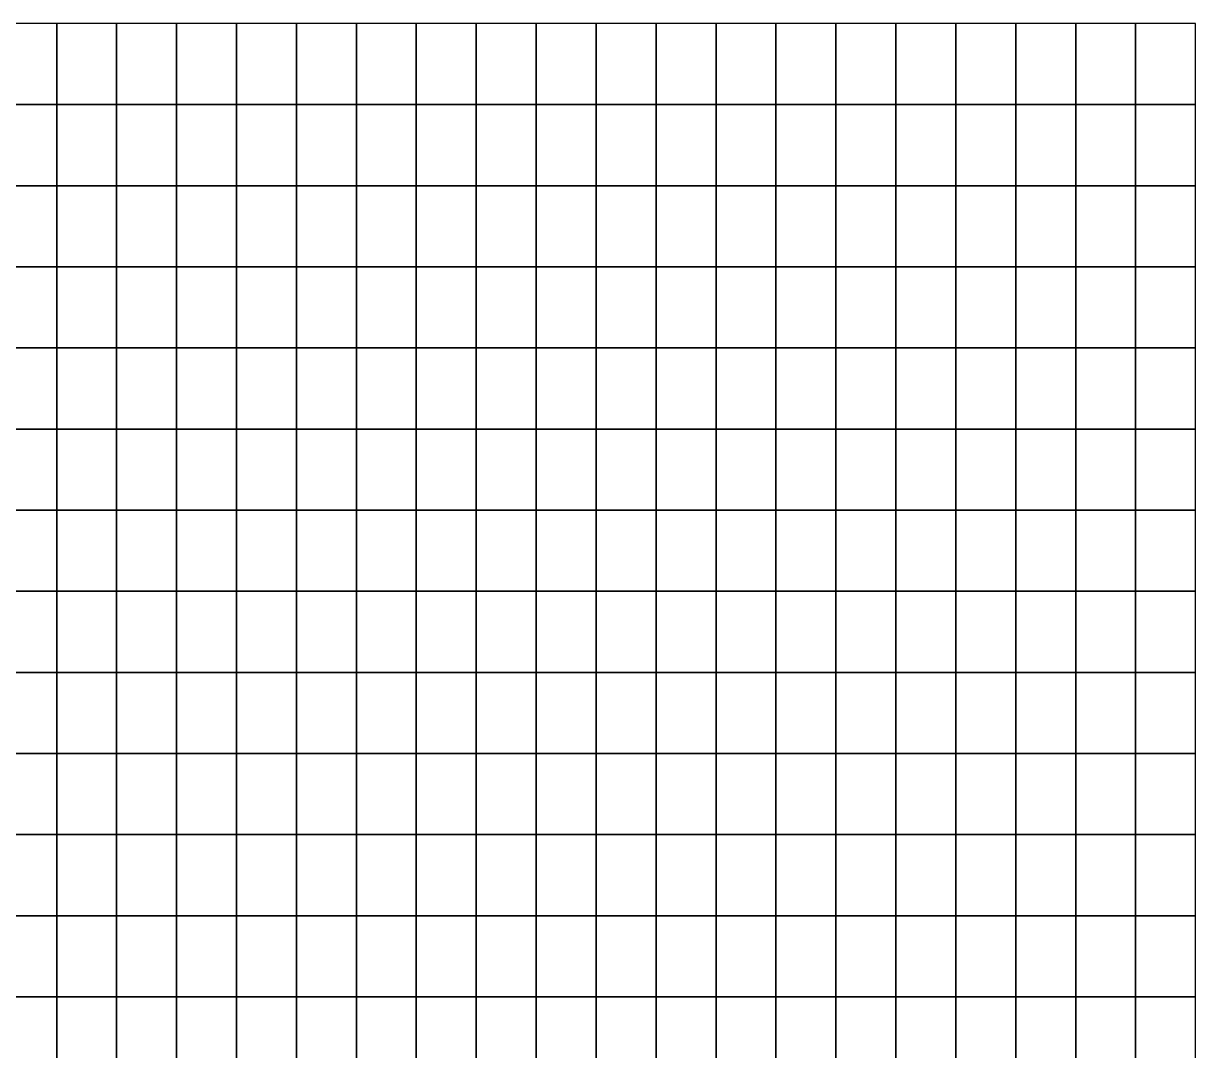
# Model space of a CAD drawing. Extents: x -59 to 52, y -77 to 10.
# Drawn here: x 2.59 to 21.85, y -8.75 to 8.13 of the extents above; entities that cross this region are included whole.
import ezdxf

# ---------------------------------------------------------------- set-up
doc = ezdxf.new("R2010")
doc.units = 0
doc.layers.add('SEA', color=201, linetype='CONTINUOUS')

msp = doc.modelspace()

# ---------------------------------------------------------------- meshes
at = {"layer": 'SEA'}
mesh = msp.add_polyface(dxfattribs=at)
corners = [(0.1852, 0.1291, -0.7673), (0.1852, 1.4622, -0.6828), (-0.7997, 1.4622, -0.7347), (-0.7997, 0.1291, -0.7478), (10.0348, 1.4622, -0.8378), (10.0348, 2.7953, -0.899), (9.0498, 2.7953, -0.9385), (9.0498, 1.4622, -0.8219), (8.0649, 2.7953, -0.7198), (8.0649, 1.4622, -0.7452), (7.0799, 2.7953, -0.6403), (7.0799, 1.4622, -1.0083), (6.095, 2.7953, -0.8156), (6.095, 1.4622, -0.8236), (5.11, 2.7953, -0.8615), (5.11, 1.4622, -0.9927), (4.125, 2.7953, -0.8575), (4.125, 1.4622, -0.9884), (3.1401, 2.7953, -0.8333), (3.1401, 1.4622, -0.8224), (2.1551, 2.7953, -0.7378), (2.1551, 1.4622, -0.6866), (1.1702, 2.7953, -0.8473), (1.1702, 1.4622, -0.7746), (0.1852, 2.7953, -0.8369), (-0.7997, 2.7953, -0.6476), (10.0348, 4.1284, -0.798), (9.0498, 4.1284, -0.7551), (8.0649, 4.1284, -0.8765), (7.0799, 4.1284, -0.7673), (6.095, 4.1284, -0.759), (5.11, 4.1284, -0.7756), (4.125, 4.1284, -0.7698), (3.1401, 4.1284, -0.8476), (2.1551, 4.1284, -0.7077), (1.1702, 4.1284, -1.0001), (0.1852, 4.1284, -0.7206), (-0.7997, 4.1284, -0.8312), (10.0348, 5.4614, -0.8298), (9.0498, 5.4614, -0.873), (8.0649, 5.4614, -0.72), (7.0799, 5.4614, -0.697), (6.095, 5.4614, -0.9402), (5.11, 5.4614, -0.8185), (4.125, 5.4614, -0.7881), (3.1401, 5.4614, -0.8711), (2.1551, 5.4614, -0.8897), (1.1702, 5.4614, -0.8294), (0.1852, 5.4614, -0.7461), (-0.7997, 5.4614, -0.93), (10.0348, 6.7945, -1.036), (9.0498, 6.7945, -0.7426), (8.0649, 6.7945, -0.7461), (7.0799, 6.7945, -0.8321), (6.095, 6.7945, -0.9402), (5.11, 6.7945, -0.8284), (4.125, 6.7945, -0.7326), (3.1401, 6.7945, -0.9716), (2.1551, 6.7945, -0.7812), (1.1702, 6.7945, -0.7854), (0.1852, 6.7945, -0.7963), (-0.7997, 6.7945, -0.7285), (10.0348, 8.1276, -0.7195), (9.0498, 8.1276, -0.9201), (8.0649, 8.1276, -0.8103), (7.0799, 8.1276, -0.809), (6.095, 8.1276, -0.876), (5.11, 8.1276, -0.7745), (4.125, 8.1276, -0.7311), (3.1401, 8.1276, -0.7363), (2.1551, 8.1276, -0.7918), (1.1702, 8.1276, -0.8112), (0.1852, 8.1276, -0.8718), (-0.7997, 8.1276, -0.6852)]
mesh.append_faces([[corners[k] for k in face] for face in [(0, 1, 2, 3), (4, 5, 6, 7), (7, 6, 8, 9), (9, 8, 10, 11), (11, 10, 12, 13), (13, 12, 14, 15), (15, 14, 16, 17), (17, 16, 18, 19), (19, 18, 20, 21), (21, 20, 22, 23), (23, 22, 24, 1), (1, 24, 25, 2), (5, 26, 27, 6), (6, 27, 28, 8), (8, 28, 29, 10), (10, 29, 30, 12), (12, 30, 31, 14), (14, 31, 32, 16), (16, 32, 33, 18), (18, 33, 34, 20), (20, 34, 35, 22), (22, 35, 36, 24), (24, 36, 37, 25), (26, 38, 39, 27), (27, 39, 40, 28), (28, 40, 41, 29), (29, 41, 42, 30), (30, 42, 43, 31), (31, 43, 44, 32), (32, 44, 45, 33), (33, 45, 46, 34), (34, 46, 47, 35), (35, 47, 48, 36), (36, 48, 49, 37), (38, 50, 51, 39), (39, 51, 52, 40), (40, 52, 53, 41), (41, 53, 54, 42), (42, 54, 55, 43), (43, 55, 56, 44), (44, 56, 57, 45), (45, 57, 58, 46), (46, 58, 59, 47), (47, 59, 60, 48), (48, 60, 61, 49), (50, 62, 63, 51), (51, 63, 64, 52), (52, 64, 65, 53), (53, 65, 66, 54), (54, 66, 67, 55), (55, 67, 68, 56), (56, 68, 69, 57), (57, 69, 70, 58), (58, 70, 71, 59), (59, 71, 72, 60), (60, 72, 73, 61)]])
mesh = msp.add_polyface(dxfattribs=at)
corners = [(18.8994, 1.4622, -0.7146), (18.8994, 2.7953, -0.8239), (17.9145, 2.7953, -0.7754), (17.9145, 1.4622, -0.6159), (16.9295, 2.7953, -0.9876), (16.9295, 1.4622, -0.7479), (15.9445, 2.7953, -0.765), (15.9445, 1.4622, -0.7545), (14.9596, 2.7953, -0.7766), (14.9596, 1.4622, -0.9299), (13.9746, 2.7953, -0.8449), (13.9746, 1.4622, -0.8209), (12.9897, 2.7953, -0.9886), (12.9897, 1.4622, -0.9065), (12.0047, 2.7953, -0.8699), (12.0047, 1.4622, -0.7666), (11.0198, 2.7953, -0.9674), (11.0198, 1.4622, -0.8042), (10.0348, 2.7953, -0.899), (10.0348, 1.4622, -0.8378), (21.8543, 2.7953, -0.9424), (21.8543, 4.1284, -0.8045), (20.8693, 4.1284, -0.6877), (20.8693, 2.7953, -0.8704), (19.8844, 4.1284, -0.8333), (19.8844, 2.7953, -0.7668), (18.8994, 4.1284, -0.8305), (17.9145, 4.1284, -0.8516), (16.9295, 4.1284, -0.8372), (15.9445, 4.1284, -0.8816), (14.9596, 4.1284, -0.7828), (13.9746, 4.1284, -0.8155), (12.9897, 4.1284, -0.7916), (12.0047, 4.1284, -0.7764), (11.0198, 4.1284, -0.8044), (10.0348, 4.1284, -0.798), (21.8543, 5.4614, -0.6619), (20.8693, 5.4614, -0.7354), (19.8844, 5.4614, -0.7984), (18.8994, 5.4614, -0.9568), (17.9145, 5.4614, -0.7126), (16.9295, 5.4614, -0.7987), (15.9445, 5.4614, -0.6881), (14.9596, 5.4614, -0.9109), (13.9746, 5.4614, -0.8392), (12.9897, 5.4614, -0.9669), (12.0047, 5.4614, -0.8168), (11.0198, 5.4614, -0.7855), (10.0348, 5.4614, -0.8298), (21.8543, 6.7945, -0.7999), (20.8693, 6.7945, -0.8635), (19.8844, 6.7945, -1.0016), (18.8994, 6.7945, -0.7043), (17.9145, 6.7945, -0.8573), (16.9295, 6.7945, -0.9622), (15.9445, 6.7945, -0.7819), (14.9596, 6.7945, -0.8155), (13.9746, 6.7945, -0.7831), (12.9897, 6.7945, -0.9414), (12.0047, 6.7945, -0.8061), (11.0198, 6.7945, -0.7395), (10.0348, 6.7945, -1.036), (21.8543, 8.1276, -0.761), (20.8693, 8.1276, -0.8938), (19.8844, 8.1276, -0.7094), (18.8994, 8.1276, -0.7091), (17.9145, 8.1276, -0.7733), (16.9295, 8.1276, -0.8048), (15.9445, 8.1276, -0.6971), (14.9596, 8.1276, -0.7776), (13.9746, 8.1276, -0.9461), (12.9897, 8.1276, -0.7781), (12.0047, 8.1276, -0.5939), (11.0198, 8.1276, -0.6576), (10.0348, 8.1276, -0.7195)]
mesh.append_faces([[corners[k] for k in face] for face in [(0, 1, 2, 3), (3, 2, 4, 5), (5, 4, 6, 7), (7, 6, 8, 9), (9, 8, 10, 11), (11, 10, 12, 13), (13, 12, 14, 15), (15, 14, 16, 17), (17, 16, 18, 19), (20, 21, 22, 23), (23, 22, 24, 25), (25, 24, 26, 1), (1, 26, 27, 2), (2, 27, 28, 4), (4, 28, 29, 6), (6, 29, 30, 8), (8, 30, 31, 10), (10, 31, 32, 12), (12, 32, 33, 14), (14, 33, 34, 16), (16, 34, 35, 18), (21, 36, 37, 22), (22, 37, 38, 24), (24, 38, 39, 26), (26, 39, 40, 27), (27, 40, 41, 28), (28, 41, 42, 29), (29, 42, 43, 30), (30, 43, 44, 31), (31, 44, 45, 32), (32, 45, 46, 33), (33, 46, 47, 34), (34, 47, 48, 35), (36, 49, 50, 37), (37, 50, 51, 38), (38, 51, 52, 39), (39, 52, 53, 40), (40, 53, 54, 41), (41, 54, 55, 42), (42, 55, 56, 43), (43, 56, 57, 44), (44, 57, 58, 45), (45, 58, 59, 46), (46, 59, 60, 47), (47, 60, 61, 48), (49, 62, 63, 50), (50, 63, 64, 51), (51, 64, 65, 52), (52, 65, 66, 53), (53, 66, 67, 54), (54, 67, 68, 55), (55, 68, 69, 56), (56, 69, 70, 57), (57, 70, 71, 58), (58, 71, 72, 59), (59, 72, 73, 60), (60, 73, 74, 61)]])
mesh = msp.add_polyface(dxfattribs=at)
corners = [(16.9295, -5.2032, -0.9549), (16.9295, -3.8701, -0.7027), (15.9445, -3.8701, -0.8621), (15.9445, -5.2032, -0.7085), (14.9596, -3.8701, -0.8804), (14.9596, -5.2032, -0.8456), (13.9746, -3.8701, -0.8058), (13.9746, -5.2032, -0.7288), (12.9897, -3.8701, -0.5572), (12.9897, -5.2032, -0.7319), (12.0047, -3.8701, -0.9108), (12.0047, -5.2032, -0.7757), (11.0198, -3.8701, -0.8415), (11.0198, -5.2032, -0.9355), (21.8543, -3.8701, -0.8677), (21.8543, -2.537, -0.8713), (20.8693, -2.537, -0.7772), (20.8693, -3.8701, -0.8764), (19.8844, -2.537, -0.7228), (19.8844, -3.8701, -0.8052), (18.8994, -2.537, -0.8171), (18.8994, -3.8701, -0.719), (17.9145, -2.537, -0.7928), (17.9145, -3.8701, -0.7989), (16.9295, -2.537, -0.6937), (15.9445, -2.537, -0.7262), (14.9596, -2.537, -0.79), (13.9746, -2.537, -0.8773), (12.9897, -2.537, -0.7565), (12.0047, -2.537, -0.8646), (11.0198, -2.537, -0.7865), (21.8543, -1.204, -0.6583), (20.8693, -1.204, -0.7374), (19.8844, -1.204, -0.704), (18.8994, -1.204, -0.7338), (17.9145, -1.204, -0.7712), (16.9295, -1.204, -0.8344), (15.9445, -1.204, -0.807), (14.9596, -1.204, -0.7517), (13.9746, -1.204, -0.845), (12.9897, -1.204, -0.7274), (12.0047, -1.204, -0.7769), (11.0198, -1.204, -0.7696), (10.0348, -1.204, -0.9294), (10.0348, -2.537, -0.6587), (21.8543, 0.1291, -0.9484), (20.8693, 0.1291, -0.9007), (19.8844, 0.1291, -0.9058), (18.8994, 0.1291, -0.673), (17.9145, 0.1291, -0.8295), (16.9295, 0.1291, -0.734), (15.9445, 0.1291, -0.8038), (14.9596, 0.1291, -0.7607), (13.9746, 0.1291, -0.7874), (12.9897, 0.1291, -0.9212), (12.0047, 0.1291, -0.7671), (11.0198, 0.1291, -0.6295), (10.0348, 0.1291, -0.9071), (21.8543, 1.4622, -0.9993), (20.8693, 1.4622, -0.8114), (19.8844, 1.4622, -0.9218), (18.8994, 1.4622, -0.7146), (17.9145, 1.4622, -0.6159), (16.9295, 1.4622, -0.7479), (15.9445, 1.4622, -0.7545), (14.9596, 1.4622, -0.9299), (13.9746, 1.4622, -0.8209), (12.9897, 1.4622, -0.9065), (12.0047, 1.4622, -0.7666), (11.0198, 1.4622, -0.8042), (10.0348, 1.4622, -0.8378), (21.8543, 2.7953, -0.9424), (20.8693, 2.7953, -0.8704), (19.8844, 2.7953, -0.7668), (18.8994, 2.7953, -0.8239)]
mesh.append_faces([[corners[k] for k in face] for face in [(0, 1, 2, 3), (3, 2, 4, 5), (5, 4, 6, 7), (7, 6, 8, 9), (9, 8, 10, 11), (11, 10, 12, 13), (14, 15, 16, 17), (17, 16, 18, 19), (19, 18, 20, 21), (21, 20, 22, 23), (23, 22, 24, 1), (1, 24, 25, 2), (2, 25, 26, 4), (4, 26, 27, 6), (6, 27, 28, 8), (8, 28, 29, 10), (10, 29, 30, 12), (15, 31, 32, 16), (16, 32, 33, 18), (18, 33, 34, 20), (20, 34, 35, 22), (22, 35, 36, 24), (24, 36, 37, 25), (25, 37, 38, 26), (26, 38, 39, 27), (27, 39, 40, 28), (28, 40, 41, 29), (29, 41, 42, 30), (30, 42, 43, 44), (31, 45, 46, 32), (32, 46, 47, 33), (33, 47, 48, 34), (34, 48, 49, 35), (35, 49, 50, 36), (36, 50, 51, 37), (37, 51, 52, 38), (38, 52, 53, 39), (39, 53, 54, 40), (40, 54, 55, 41), (41, 55, 56, 42), (42, 56, 57, 43), (45, 58, 59, 46), (46, 59, 60, 47), (47, 60, 61, 48), (48, 61, 62, 49), (49, 62, 63, 50), (50, 63, 64, 51), (51, 64, 65, 52), (52, 65, 66, 53), (53, 66, 67, 54), (54, 67, 68, 55), (55, 68, 69, 56), (56, 69, 70, 57), (58, 71, 72, 59), (59, 72, 73, 60), (60, 73, 74, 61)]])
mesh = msp.add_polyface(dxfattribs=at)
corners = [(11.0198, -5.2032, -0.9355), (11.0198, -3.8701, -0.8415), (10.0348, -3.8701, -0.8551), (10.0348, -5.2032, -0.6842), (9.0498, -3.8701, -0.6247), (9.0498, -5.2032, -1.0116), (8.0649, -3.8701, -0.9468), (8.0649, -5.2032, -0.8338), (7.0799, -3.8701, -0.7088), (7.0799, -5.2032, -0.848), (6.095, -3.8701, -0.8013), (6.095, -5.2032, -0.8454), (5.11, -3.8701, -0.8408), (5.11, -5.2032, -0.8134), (4.125, -3.8701, -0.7852), (4.125, -5.2032, -0.7237), (3.1401, -3.8701, -0.6992), (3.1401, -5.2032, -0.6925), (2.1551, -3.8701, -0.7364), (2.1551, -5.2032, -0.7585), (1.1702, -3.8701, -0.8912), (1.1702, -5.2032, -0.7567), (0.1852, -3.8701, -0.5941), (0.1852, -5.2032, -0.7867), (-0.7997, -3.8701, -0.8076), (-0.7997, -5.2032, -0.7124), (11.0198, -2.537, -0.7865), (10.0348, -2.537, -0.6587), (9.0498, -2.537, -0.7334), (8.0649, -2.537, -0.8627), (7.0799, -2.537, -0.7951), (6.095, -2.537, -0.8754), (5.11, -2.537, -0.9408), (4.125, -2.537, -0.9384), (3.1401, -2.537, -0.6531), (2.1551, -2.537, -0.6941), (1.1702, -2.537, -0.7441), (0.1852, -2.537, -0.7998), (-0.7997, -2.537, -0.85), (10.0348, -1.204, -0.9294), (9.0498, -1.204, -0.8904), (8.0649, -1.204, -0.8805), (7.0799, -1.204, -0.9459), (6.095, -1.204, -0.822), (5.11, -1.204, -0.8443), (4.125, -1.204, -0.7383), (3.1401, -1.204, -1.0456), (2.1551, -1.204, -0.8659), (1.1702, -1.204, -0.7144), (0.1852, -1.204, -0.8988), (-0.7997, -1.204, -0.7249), (10.0348, 0.1291, -0.9071), (9.0498, 0.1291, -0.6224), (8.0649, 0.1291, -0.7633), (7.0799, 0.1291, -0.856), (6.095, 0.1291, -0.9009), (5.11, 0.1291, -0.9157), (4.125, 0.1291, -0.9098), (3.1401, 0.1291, -0.7987), (2.1551, 0.1291, -0.8661), (1.1702, 0.1291, -0.8309), (0.1852, 0.1291, -0.7673), (-0.7997, 0.1291, -0.7478), (10.0348, 1.4622, -0.8378), (9.0498, 1.4622, -0.8219), (8.0649, 1.4622, -0.7452), (7.0799, 1.4622, -1.0083), (6.095, 1.4622, -0.8236), (5.11, 1.4622, -0.9927), (4.125, 1.4622, -0.9884), (3.1401, 1.4622, -0.8224), (2.1551, 1.4622, -0.6866), (1.1702, 1.4622, -0.7746), (0.1852, 1.4622, -0.6828)]
mesh.append_faces([[corners[k] for k in face] for face in [(0, 1, 2, 3), (3, 2, 4, 5), (5, 4, 6, 7), (7, 6, 8, 9), (9, 8, 10, 11), (11, 10, 12, 13), (13, 12, 14, 15), (15, 14, 16, 17), (17, 16, 18, 19), (19, 18, 20, 21), (21, 20, 22, 23), (23, 22, 24, 25), (1, 26, 27, 2), (2, 27, 28, 4), (4, 28, 29, 6), (6, 29, 30, 8), (8, 30, 31, 10), (10, 31, 32, 12), (12, 32, 33, 14), (14, 33, 34, 16), (16, 34, 35, 18), (18, 35, 36, 20), (20, 36, 37, 22), (22, 37, 38, 24), (27, 39, 40, 28), (28, 40, 41, 29), (29, 41, 42, 30), (30, 42, 43, 31), (31, 43, 44, 32), (32, 44, 45, 33), (33, 45, 46, 34), (34, 46, 47, 35), (35, 47, 48, 36), (36, 48, 49, 37), (37, 49, 50, 38), (39, 51, 52, 40), (40, 52, 53, 41), (41, 53, 54, 42), (42, 54, 55, 43), (43, 55, 56, 44), (44, 56, 57, 45), (45, 57, 58, 46), (46, 58, 59, 47), (47, 59, 60, 48), (48, 60, 61, 49), (49, 61, 62, 50), (51, 63, 64, 52), (52, 64, 65, 53), (53, 65, 66, 54), (54, 66, 67, 55), (55, 67, 68, 56), (56, 68, 69, 57), (57, 69, 70, 58), (58, 70, 71, 59), (59, 71, 72, 60), (60, 72, 73, 61)]])
mesh = msp.add_polyface(dxfattribs=at)
corners = [(18.8994, -11.8686, -0.8783), (18.8994, -10.5355, -0.8933), (17.9145, -10.5355, -0.7822), (17.9145, -11.8686, -0.8054), (16.9295, -10.5355, -0.7367), (16.9295, -11.8686, -0.7117), (15.9445, -10.5355, -0.7108), (15.9445, -11.8686, -0.8498), (14.9596, -10.5355, -0.6988), (14.9596, -11.8686, -0.7488), (13.9746, -10.5355, -0.7974), (13.9746, -11.8686, -0.9577), (12.9897, -10.5355, -0.814), (12.9897, -11.8686, -0.9226), (12.0047, -10.5355, -0.7646), (12.0047, -11.8686, -0.8151), (11.0198, -10.5355, -0.819), (11.0198, -11.8686, -0.7247), (21.8543, -10.5355, -0.6395), (21.8543, -9.2024, -0.7708), (20.8693, -9.2024, -0.7595), (20.8693, -10.5355, -0.8499), (19.8844, -9.2024, -0.6662), (19.8844, -10.5355, -0.7764), (18.8994, -9.2024, -0.7073), (17.9145, -9.2024, -0.8817), (16.9295, -9.2024, -0.8231), (15.9445, -9.2024, -0.8697), (14.9596, -9.2024, -0.8957), (13.9746, -9.2024, -0.771), (12.9897, -9.2024, -0.8403), (12.0047, -9.2024, -0.6721), (11.0198, -9.2024, -0.6679), (21.8543, -7.8694, -0.7628), (20.8693, -7.8694, -0.6842), (19.8844, -7.8694, -0.659), (18.8994, -7.8694, -0.8286), (17.9145, -7.8694, -0.9524), (16.9295, -7.8694, -0.9092), (15.9445, -7.8694, -0.9434), (14.9596, -7.8694, -0.7403), (13.9746, -7.8694, -0.9815), (12.9897, -7.8694, -0.9267), (12.0047, -7.8694, -0.8559), (11.0198, -7.8694, -0.793), (21.8543, -6.5363, -0.9524), (20.8693, -6.5363, -0.7858), (19.8844, -6.5363, -0.7003), (18.8994, -6.5363, -0.8149), (17.9145, -6.5363, -0.8055), (16.9295, -6.5363, -0.7715), (15.9445, -6.5363, -0.6264), (14.9596, -6.5363, -0.9555), (13.9746, -6.5363, -0.8853), (12.9897, -6.5363, -0.7896), (12.0047, -6.5363, -0.7644), (11.0198, -6.5363, -0.9249), (21.8543, -5.2032, -0.8937), (20.8693, -5.2032, -0.9596), (19.8844, -5.2032, -0.8501), (18.8994, -5.2032, -0.6918), (17.9145, -5.2032, -0.7244), (16.9295, -5.2032, -0.9549), (15.9445, -5.2032, -0.7085), (14.9596, -5.2032, -0.8456), (13.9746, -5.2032, -0.7288), (12.9897, -5.2032, -0.7319), (12.0047, -5.2032, -0.7757), (11.0198, -5.2032, -0.9355), (21.8543, -3.8701, -0.8677), (20.8693, -3.8701, -0.8764), (19.8844, -3.8701, -0.8052), (18.8994, -3.8701, -0.719), (17.9145, -3.8701, -0.7989), (16.9295, -3.8701, -0.7027)]
mesh.append_faces([[corners[k] for k in face] for face in [(0, 1, 2, 3), (3, 2, 4, 5), (5, 4, 6, 7), (7, 6, 8, 9), (9, 8, 10, 11), (11, 10, 12, 13), (13, 12, 14, 15), (15, 14, 16, 17), (18, 19, 20, 21), (21, 20, 22, 23), (23, 22, 24, 1), (1, 24, 25, 2), (2, 25, 26, 4), (4, 26, 27, 6), (6, 27, 28, 8), (8, 28, 29, 10), (10, 29, 30, 12), (12, 30, 31, 14), (14, 31, 32, 16), (19, 33, 34, 20), (20, 34, 35, 22), (22, 35, 36, 24), (24, 36, 37, 25), (25, 37, 38, 26), (26, 38, 39, 27), (27, 39, 40, 28), (28, 40, 41, 29), (29, 41, 42, 30), (30, 42, 43, 31), (31, 43, 44, 32), (33, 45, 46, 34), (34, 46, 47, 35), (35, 47, 48, 36), (36, 48, 49, 37), (37, 49, 50, 38), (38, 50, 51, 39), (39, 51, 52, 40), (40, 52, 53, 41), (41, 53, 54, 42), (42, 54, 55, 43), (43, 55, 56, 44), (45, 57, 58, 46), (46, 58, 59, 47), (47, 59, 60, 48), (48, 60, 61, 49), (49, 61, 62, 50), (50, 62, 63, 51), (51, 63, 64, 52), (52, 64, 65, 53), (53, 65, 66, 54), (54, 66, 67, 55), (55, 67, 68, 56), (57, 69, 70, 58), (58, 70, 71, 59), (59, 71, 72, 60), (60, 72, 73, 61), (61, 73, 74, 62)]])
mesh = msp.add_polyface(dxfattribs=at)
corners = [(1.1702, -13.2017, -0.6996), (1.1702, -11.8686, -0.7332), (0.1852, -11.8686, -0.7358), (0.1852, -13.2017, -0.8839), (11.0198, -11.8686, -0.7247), (11.0198, -10.5355, -0.819), (10.0348, -10.5355, -0.9704), (10.0348, -11.8686, -0.7049), (9.0498, -10.5355, -0.7002), (9.0498, -11.8686, -0.8724), (8.0649, -10.5355, -0.7243), (8.0649, -11.8686, -0.7552), (7.0799, -10.5355, -0.7868), (7.0799, -11.8686, -0.8277), (6.095, -10.5355, -0.9372), (6.095, -11.8686, -0.581), (5.11, -10.5355, -0.7372), (5.11, -11.8686, -0.6135), (4.125, -10.5355, -0.7798), (4.125, -11.8686, -1.042), (3.1401, -10.5355, -1.0064), (3.1401, -11.8686, -0.8114), (2.1551, -10.5355, -0.9384), (2.1551, -11.8686, -0.8251), (1.1702, -10.5355, -0.8104), (0.1852, -10.5355, -0.8703), (11.0198, -9.2024, -0.6679), (10.0348, -9.2024, -0.777), (9.0498, -9.2024, -0.7813), (8.0649, -9.2024, -0.8343), (7.0799, -9.2024, -0.6766), (6.095, -9.2024, -0.9323), (5.11, -9.2024, -0.8513), (4.125, -9.2024, -0.6629), (3.1401, -9.2024, -0.8812), (2.1551, -9.2024, -0.7892), (1.1702, -9.2024, -0.7734), (0.1852, -9.2024, -0.7305), (11.0198, -7.8694, -0.793), (10.0348, -7.8694, -0.7969), (9.0498, -7.8694, -0.7868), (8.0649, -7.8694, -1.0179), (7.0799, -7.8694, -0.8934), (6.095, -7.8694, -0.7876), (5.11, -7.8694, -0.7162), (4.125, -7.8694, -0.897), (3.1401, -7.8694, -0.7638), (2.1551, -7.8694, -0.9134), (1.1702, -7.8694, -0.739), (0.1852, -7.8694, -0.9348), (11.0198, -6.5363, -0.9249), (10.0348, -6.5363, -0.6975), (9.0498, -6.5363, -0.6923), (8.0649, -6.5363, -0.803), (7.0799, -6.5363, -0.7904), (6.095, -6.5363, -0.7737), (5.11, -6.5363, -0.8714), (4.125, -6.5363, -0.8531), (3.1401, -6.5363, -0.8409), (2.1551, -6.5363, -0.5629), (1.1702, -6.5363, -0.7384), (0.1852, -6.5363, -0.7163), (11.0198, -5.2032, -0.9355), (10.0348, -5.2032, -0.6842), (9.0498, -5.2032, -1.0116), (8.0649, -5.2032, -0.8338), (7.0799, -5.2032, -0.848), (6.095, -5.2032, -0.8454), (5.11, -5.2032, -0.8134), (4.125, -5.2032, -0.7237), (3.1401, -5.2032, -0.6925), (2.1551, -5.2032, -0.7585), (1.1702, -5.2032, -0.7567), (0.1852, -5.2032, -0.7867)]
mesh.append_faces([[corners[k] for k in face] for face in [(0, 1, 2, 3), (4, 5, 6, 7), (7, 6, 8, 9), (9, 8, 10, 11), (11, 10, 12, 13), (13, 12, 14, 15), (15, 14, 16, 17), (17, 16, 18, 19), (19, 18, 20, 21), (21, 20, 22, 23), (23, 22, 24, 1), (1, 24, 25, 2), (5, 26, 27, 6), (6, 27, 28, 8), (8, 28, 29, 10), (10, 29, 30, 12), (12, 30, 31, 14), (14, 31, 32, 16), (16, 32, 33, 18), (18, 33, 34, 20), (20, 34, 35, 22), (22, 35, 36, 24), (24, 36, 37, 25), (26, 38, 39, 27), (27, 39, 40, 28), (28, 40, 41, 29), (29, 41, 42, 30), (30, 42, 43, 31), (31, 43, 44, 32), (32, 44, 45, 33), (33, 45, 46, 34), (34, 46, 47, 35), (35, 47, 48, 36), (36, 48, 49, 37), (38, 50, 51, 39), (39, 51, 52, 40), (40, 52, 53, 41), (41, 53, 54, 42), (42, 54, 55, 43), (43, 55, 56, 44), (44, 56, 57, 45), (45, 57, 58, 46), (46, 58, 59, 47), (47, 59, 60, 48), (48, 60, 61, 49), (50, 62, 63, 51), (51, 63, 64, 52), (52, 64, 65, 53), (53, 65, 66, 54), (54, 66, 67, 55), (55, 67, 68, 56), (56, 68, 69, 57), (57, 69, 70, 58), (58, 70, 71, 59), (59, 71, 72, 60), (60, 72, 73, 61)]])

doc.saveas('drawing.dxf')
